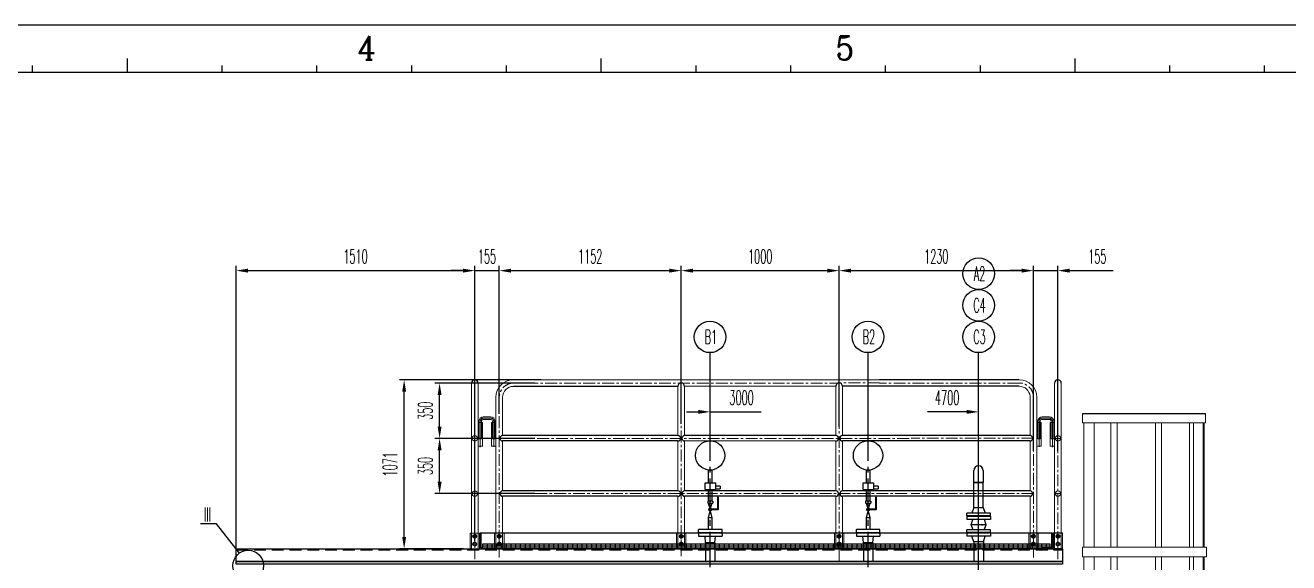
# Model space of a CAD drawing. Header units: inches. Extents: x 8294 to 197443, y -58940 to 12235.
# Drawn here: x 181316 to 189315, y -44526 to -41120 of the extents above; entities that cross this region are included whole.
import ezdxf
from ezdxf.enums import TextEntityAlignment as Align

# ---------------------------------------------------------------- set-up
doc = ezdxf.new("R2010")
doc.units = ezdxf.units.IN
doc.header["$LTSCALE"] = 300
for name, pattern in [('CENTER', [2, 1.25, -0.25, 0.25, -0.25]), ('CENTER2', [1.125, 0.75, -0.125, 0.125, -0.125]), ('CENTERX2', [4, 2.5, -0.5, 0.5, -0.5]), ('DASHED', [0.75, 0.5, -0.25]), ('DASHED2', [0.375, 0.25, -0.125])]:
    doc.linetypes.add(name, pattern=pattern)
for name, color, linetype in [('2细线层', 4, 'Continuous'), ('7标注层', 4, 'Continuous'), ('DIM', 3, 'Continuous'), ('图框层', 7, 'Continuous')]:
    doc.layers.add(name, color=color, linetype=linetype)
for name, color, linetype, lineweight in [('ST_GL_CENTERLINE', 1, 'CENTER2', 0), ('ST_GL_WELDING SYMBOL', 6, 'Continuous', 13), ('ST_MA_EQUI', 7, 'Continuous', 15), ('ST_ST_BRACKET_VISIBLE', 4, 'Continuous', 20)]:
    doc.layers.add(name, color=color, linetype=linetype, lineweight=lineweight)
doc.styles.add('cooec', font='romans.shx', dxfattribs={"width": 0.5, "bigfont": 'hztxt.shx'})
doc.styles.add('ROMANC', font='romanc.shx', dxfattribs={"width": 0.75})
doc.styles.add('残雪', font='romans.shx', dxfattribs={"width": 0.5, "bigfont": 'hztxt.shx'})
doc.dimstyles.new('JEREH-单箭头', dxfattribs={"dimscale": 30, "dimtxt": 3, "dimasz": 2.5, "dimexe": 1, "dimexo": 0, "dimgap": 1.5, "dimtad": 1, "dimjust": 2, "dimdec": 0, "dimzin": 0, "dimdsep": 46, "dimtxsty": '残雪', "dimcen": 2.5, "dimse1": 1, "dimsd1": 1, "dimclrd": 130, "dimclre": 130, "dimclrt": 3, "dimadec": 0, "dimazin": 0, "dimtfac": 0.714286, "dimtdec": 0, "dimtmove": 0, "dimatfit": 3, "dimfxl": 1, "dimtzin": 0, "dimlwd": -1, "dimlwe": -1, "dimarcsym": 0})
doc.dimstyles.new('副本 JEREH-双', dxfattribs={"dimscale": 30, "dimtxt": 3, "dimasz": 2.5, "dimexe": 1, "dimexo": 0, "dimgap": 1.5, "dimtad": 1, "dimdec": 0, "dimzin": 0, "dimdsep": 46, "dimtxsty": 'cooec', "dimcen": 2.5, "dimclrd": 130, "dimclre": 130, "dimclrt": 3, "dimadec": 0, "dimazin": 0, "dimtfac": 0.714286, "dimtdec": 0, "dimtmove": 0, "dimatfit": 3, "dimfxl": 1, "dimtzin": 0, "dimlwd": -1, "dimlwe": -1, "dimarcsym": 0})

# ---------------------------------------------------------------- blocks, each defined once
blk = doc.blocks.new('PC_PAPER_BLOCK')
at = {"layer": '2细线层'}
for p, q in [((816, 584), (-25, 584)), ((300, 574), (300, 577)), ((400, 574), (400, 577)), ((500, 574), (500, 577)), ((280, 574), (280, 575.5)), ((320, 574), (320, 575.5)), ((340, 574), (340, 575.5)), ((360, 574), (360, 575.5)), ((380, 574), (380, 575.5)), ((420, 574), (420, 575.5)), ((440, 574), (440, 575.5)), ((460, 574), (460, 575.5)), ((480, 574), (480, 575.5)), ((520, 574), (520, 575.5)), ((540, 574), (540, 575.5))]:
    blk.add_line(p, q, dxfattribs=at)
at = {"layer": '图框层'}
blk.add_line((806, 574), (0, 574), dxfattribs=at)
at = {"layer": '2细线层', "style": 'ROMANC', "width": 0.9}
for s, p in [('4', (348.58, 576.67)), ('5', (449.48, 576.67))]:
    blk.add_text(s, height=5, dxfattribs=at).set_placement(p)
blk = doc.blocks.new('A$C096D275D')
at = {"color": 0, "lineweight": -2, "ltscale": 10}
for p, q in [((-13.3, 579.1), (13.3, 579.1)), ((62.3, 477.9), (34.1, 477.8)), ((34.1, 460.5), (62.3, 460.5)), ((46.7, 407.4), (46.7, 329.3)), ((50.9, 407.4), (50.9, 329.3)), ((62.3, 477.9), (62.3, 460.5)), ((48.1, 326.5), (7, 326.5)), ((48.1, 330.7), (7.3, 330.7))]:
    blk.add_line(p, q, dxfattribs=at)
at = {"ltscale": 10}
blk.add_line((-31.9, 457.1), (34.1, 457.1), dxfattribs=at)
at = {"lineweight": -2}
for p, q in [((-30, 117.2), (-30, 0)), ((30, 117.2), (30, 0)), ((30, 0), (-30, 0))]:
    blk.add_line(p, q, dxfattribs=at)
for points in [[(-13.3, 579.1), (-13.3, 498.4)], [(13.3, 498.4), (13.3, 579.1)], [(-13.3, 457.1), (-13.3, 382.3)], [(13.3, 382.3), (13.3, 457.1)], [(48.1, 407.4), (46.7, 407.4)], [(49.5, 407.4), (48.1, 407.4)], [(50.9, 407.4), (49.5, 407.4)], [(-16, 382.3), (-16, 369.8)], [(-13.3, 382.3), (-16, 382.3)], [(-16, 369.8), (-13.3, 369.8)], [(-4.9, 382.3), (-13.3, 382.3)], [(-13.3, 369.8), (-2.4, 337.3)], [(-13.3, 369.8), (-4.9, 369.8)], [(-2.6, 321.4), (-13.3, 276.3)], [(4.9, 382.3), (-4.9, 382.3)], [(-4.9, 369.8), (4.9, 369.8)], [(13.3, 276.3), (1.9, 321.6)], [(2.3, 336.9), (13.3, 369.8)], [(11.9, 382.3), (4.9, 382.3)], [(4.9, 369.8), (11.9, 369.8)], [(11.9, 382.3), (16, 382.3), (16, 382.3), (16, 369.8)], [(11.9, 369.8), (16, 369.8)], [(48.1, 330.7), (48.1, 326.5)], [(48.1, 329.3), (49.5, 329.3)], [(49.5, 329.3), (50.9, 329.3)], [(13.3, 276.3), (10.6, 276.3), (8, 276.3), (5.3, 276.3), (2.7, 276.3), (0, 276.3), (-2.7, 276.3), (-5.3, 276.3), (-8, 276.3), (-10.6, 276.3), (-13.3, 276.3), (-13.3, 276.3), (-13.3, 202.3)], [(5.9, 306.1), (5.8, 306.1)], [(13.3, 202.3), (13.3, 276.3)], [(-70.5, 184.2), (-74.7, 184.2), (-74.7, 184.2), (-74.7, 202.3)], [(-70.5, 202.3), (-74.7, 202.3)], [(-74.7, 180), (-74.7, 160.5)], [(-70.5, 180), (-74.7, 180)], [(-74.7, 160.5), (-70.5, 160.5)], [(-57.9, 202.3), (-70.5, 202.3)], [(-70.5, 184.2), (-57.9, 184.2)], [(-57.9, 180), (-70.5, 180)], [(-70.5, 160.5), (-57.9, 160.5)], [(-37, 202.3), (-57.9, 202.3)], [(-57.9, 184.2), (-37, 184.2)], [(-37, 180), (-57.9, 180)], [(-57.9, 160.5), (-37, 160.5)], [(-52.3, 184.2), (-52.3, 180)], [(-13.3, 202.3), (-37, 202.3)], [(-37, 184.2), (-13.3, 184.2)], [(-13.3, 180), (-37, 180)], [(-37, 160.5), (-13.3, 160.5)], [(6.3, 117.2), (0.1, 117.2), (-3.2, 117.2), (-6.6, 117.2), (-9.9, 117.2), (-13.3, 117.2), (-16.6, 117.2), (-20, 117.2), (-23.3, 117.2), (-26.7, 117.2), (-30, 117.2), (-30, 117.2), (-32.8, 160.5)], [(13.3, 202.3), (-13.3, 202.3)], [(-13.3, 184.2), (13.3, 184.2)], [(13.3, 180), (-13.3, 180)], [(-13.3, 160.5), (13.3, 160.5)], [(37, 202.3), (13.3, 202.3)], [(13.3, 184.2), (37, 184.2)], [(37, 180), (13.3, 180)], [(13.3, 160.5), (37, 160.5)], [(30, 117.2), (32.8, 160.5)], [(56.5, 202.3), (37, 202.3)], [(37, 184.2), (56.5, 184.2)], [(56.5, 180), (37, 180)], [(37, 160.5), (56.5, 160.5)], [(50.9, 180), (50.9, 184.2)], [(70.5, 202.3), (56.5, 202.3)], [(56.5, 184.2), (70.5, 184.2)], [(70.5, 180), (56.5, 180)], [(56.5, 160.5), (70.5, 160.5)], [(74.7, 202.3), (70.5, 202.3)], [(70.5, 184.2), (74.7, 184.2)], [(70.5, 180), (74.7, 180), (74.7, 180), (74.7, 160.5)], [(70.5, 160.5), (74.7, 160.5)], [(74.7, 184.2), (74.7, 202.3)], [(-30, 117.2), (-26.7, 117.2), (-23.3, 117.2), (-20, 117.2), (-16.6, 117.2), (-13.3, 117.2), (-9.9, 117.2), (-6.6, 117.2), (-3.2, 117.2), (0.1, 117.2), (6.3, 117.2)], [(-24.4, 117.2), (-27.2, 117.2)], [(-16, 117.2), (-18.8, 117.2)], [(18.8, 117.2), (6.3, 117.2)], [(14.7, 117.2), (9.1, 117.2)], [(9.1, 117.2), (14.7, 117.2)], [(20.2, 117.2), (18.8, 117.2)], [(20.2, 117.2), (30, 117.2), (30, 117.2), (20.2, 117.2), (20.2, 117.2)], [(25.8, 117.2), (24.4, 117.2)]]:
    blk.add_lwpolyline(points, dxfattribs=at)
at = {"color": 0, "lineweight": -2, "ltscale": 10}
blk.add_lwpolyline([(-31.9, 457.1), (-31.9, 498.4), (34.1, 498.4), (34.1, 457.1)], dxfattribs=at)
blk.add_circle((-0.7, 329.3), 8.14, dxfattribs=at)
at = {"layer": '7标注层', "color": 1, "linetype": 'CENTER2'}
blk.add_line((-0.7, -36.9), (-0.7, 813.5), dxfattribs=at)
at = {"layer": '7标注层'}
blk.add_circle((-0.7, 672.1), 93, dxfattribs=at)
blk = doc.blocks.new('A$C29A7719A')
at = {"layer": '7标注层'}
for p, q in [((-30.8, 499.8), (-30.8, 575.8)), ((29.2, 575.8), (29.2, 499.8)), ((-30.8, 342.2), (-30.8, 499.8)), ((-30.8, 499.8), (29.2, 499.8)), ((-30.8, 499.8), (-30.8, 499.8)), ((29.2, 499.8), (-30.8, 499.8)), ((27.2, 499.8), (27.2, 499.8)), ((29.2, 342.2), (29.2, 499.8)), ((-30.8, 342.2), (-43, 306.9)), ((-30.8, 342.2), (29.2, 342.2)), ((29.2, 342.2), (42.2, 306.9)), ((74.6, 306.9), (-75.4, 306.9)), ((-75.4, 288.5), (-75.4, 306.9)), ((74.6, 288.5), (-75.4, 288.5)), ((74.6, 284.6), (-75.4, 284.6)), ((-75.4, 284.6), (-75.4, 266.2)), ((74.6, 266.2), (-75.4, 266.2)), ((-60.4, 287.3), (-60.4, 288.5)), ((59.6, 287.3), (-60.4, 287.3)), ((-60.4, 287.3), (-60.4, 285.8)), ((59.6, 285.8), (-60.4, 285.8)), ((-60.4, 285.8), (-60.4, 284.6)), ((-46.9, 231.6), (-36.2, 266.2)), ((47, 231.6), (36.3, 266.2)), ((59.6, 287.3), (59.6, 288.5)), ((59.6, 285.8), (59.6, 287.3)), ((59.6, 285.8), (59.6, 284.6)), ((74.6, 288.5), (74.6, 306.9)), ((74.6, 288.5), (74.6, 306.9)), ((74.6, 284.6), (74.6, 266.2)), ((74.6, 284.6), (74.6, 266.2)), ((74.6, 201.1), (-75.4, 201.1)), ((-75.4, 182.7), (-75.4, 201.1)), ((74.6, 201.1), (-75.4, 201.1)), ((-75.4, 182.7), (-75.4, 201.1)), ((74.6, 182.7), (-75.4, 182.7)), ((74.6, 182.7), (-75.4, 182.7)), ((74.6, 178.8), (-75.4, 178.8)), ((-75.4, 178.8), (-75.4, 160.4)), ((74.6, 178.8), (-75.4, 178.8)), ((-75.4, 178.8), (-75.4, 160.4)), ((74.6, 160.4), (-75.4, 160.4)), ((74.6, 160.4), (-75.4, 160.4)), ((-60.4, 181.5), (-60.4, 182.7)), ((-60.4, 181.5), (-60.4, 182.7)), ((59.6, 181.5), (-60.4, 181.5)), ((-60.4, 181.5), (-60.4, 180)), ((59.6, 181.5), (-60.4, 181.5)), ((-60.4, 181.5), (-60.4, 180)), ((59.6, 180), (-60.4, 180)), ((-60.4, 180), (-60.4, 178.8)), ((59.6, 180), (-60.4, 180)), ((-60.4, 180), (-60.4, 178.8)), ((-35.4, 201.1), (-46.9, 231.6)), ((47, 231.6), (-46.9, 231.6)), ((-30, 125.1), (-43, 160.4)), ((-30, 125.1), (-43, 160.4)), ((47, 231.6), (-23.6, 231.6)), ((17.3, 231.6), (23.7, 231.6)), ((30, 125.1), (42.2, 160.4)), ((30, 125.1), (42.2, 160.4)), ((35.5, 201.1), (47, 231.6)), ((59.6, 181.5), (59.6, 182.7)), ((59.6, 181.5), (59.6, 182.7)), ((59.6, 180), (59.6, 181.5)), ((59.6, 180), (59.6, 181.5)), ((59.6, 180), (59.6, 178.8)), ((59.6, 180), (59.6, 178.8)), ((74.6, 182.7), (74.6, 201.1)), ((74.6, 182.7), (74.6, 201.1)), ((74.6, 182.7), (74.6, 201.1)), ((74.6, 182.7), (74.6, 201.1)), ((74.6, 178.8), (74.6, 160.4)), ((74.6, 178.8), (74.6, 160.4)), ((74.6, 178.8), (74.6, 160.4)), ((74.6, 178.8), (74.6, 160.4)), ((-30, 125.1), (-30, 0)), ((30, 125.1), (-30, 125.1)), ((30, 125.1), (-30, 125.1)), ((30, 125.1), (30, 0)), ((-30, 0), (30, 0))]:
    blk.add_line(p, q, dxfattribs=at)
blk.add_arc((-0.8, 575.8), 30, 0, 180, dxfattribs=at)
blk = doc.blocks.new('A$C04095CDE')
at = {"layer": '7标注层', "linetype": 'DASHED2'}
blk.add_line((-2401.1, -2257.5), (2830.9, -2257.5), dxfattribs=at)
at = {"layer": '7标注层'}
blk.add_lwpolyline([(2830.9, -2251.5), (2830.9, -2331.5), (-2401.1, -2331.5), (-2401.1, -2251.5)], close=True, dxfattribs=at)
blk = doc.blocks.new('A$C6C6909BD')
for p, q in [((-10, 4712), (770, 4712)), ((65, 0), (0, 0))]:
    blk.add_line(p, q)
at = {"layer": 'ST_GL_CENTERLINE', "color": 1}
for p, q in [((17.1, 3400), (47.9, 3400)), ((32.5, 3383.3), (32.5, 3416.7)), ((17.1, 3100), (47.9, 3100)), ((32.5, 3083.3), (32.5, 3116.7)), ((17.1, 2800), (47.9, 2800)), ((32.5, 2783.3), (32.5, 2816.7)), ((17.1, 2500), (47.9, 2500)), ((32.5, 2483.3), (32.5, 2516.7)), ((17.1, 2200), (47.9, 2200)), ((32.5, 2183.3), (32.5, 2216.7)), ((17.1, 1900), (47.9, 1900)), ((32.5, 1883.3), (32.5, 1916.7)), ((17.1, 1600), (47.9, 1600)), ((32.5, 1583.3), (32.5, 1616.7)), ((17.1, 1300), (47.9, 1300)), ((32.5, 1283.3), (32.5, 1316.7)), ((17.1, 1000), (47.9, 1000)), ((32.5, 983.3), (32.5, 1016.7)), ((17.1, 700), (47.9, 700)), ((32.5, 683.3), (32.5, 716.7)), ((17.1, 400), (47.9, 400)), ((32.5, 383.3), (32.5, 416.7)), ((17.1, 100), (47.9, 100)), ((32.5, 83.3), (32.5, 116.7))]:
    blk.add_line(p, q, dxfattribs=at)
at = {"layer": 'ST_GL_CENTERLINE', "color": 1, "linetype": 'CENTER'}
for p, q in [((-90, 3290), (-90, 3190)), ((-68.4, 3265), (-111.6, 3265)), ((-68.4, 3215), (-111.6, 3215)), ((-68.4, 265), (-111.6, 265)), ((-90, 290), (-90, 190)), ((-68.4, 215), (-111.6, 215))]:
    blk.add_line(p, q, dxfattribs=at)
at = {"layer": 'ST_GL_CENTERLINE', "color": 1, "ltscale": 100}
for p, q in [((60, 3240), (-235, 3240)), ((60, 240), (-235, 240))]:
    blk.add_line(p, q, dxfattribs=at)
at = {"layer": 'ST_MA_EQUI'}
for p, q in [((-10, 4652), (-10, 4712)), ((770, 4652), (-10, 4652)), ((0, 4652), (0, 3864)), ((65, 4652), (65, 3864)), ((170, 4652), (170, 3864)), ((210, 4652), (210, 3864)), ((451.9, 3864), (451.9, 4652)), ((491.2, 3864), (491.2, 4652)), ((668.7, 3864), (668.7, 4652)), ((694.4, 3864), (694.4, 4652)), ((755, 3864), (755, 4652)), ((760, 3864), (760, 4652)), ((770, 4652), (770, 4712)), ((775, 3864), (-10, 3864)), ((-10, 3804), (-10, 3864)), ((775, 3804), (775, 3864)), ((775, 3804), (-10, 3804)), ((0, 3804), (0, 3364)), ((65, 3804), (65, 3364)), ((170, 3804), (170, 3364)), ((210, 3804), (210, 3364)), ((451.9, 3364), (451.9, 3804)), ((491.2, 3364), (491.2, 3804)), ((668.7, 3364), (668.7, 3804)), ((694.4, 3364), (694.4, 3804)), ((755, 3364), (755, 3804)), ((760, 3364), (760, 3804)), ((-10, 3304), (-10, 3364)), ((775, 3364), (-10, 3364)), ((775, 3304), (775, 3364)), ((-225, 3300), (-235, 3300)), ((-235, 3300), (-235, 3180)), ((-225, 3300), (-235, 3300)), ((-225, 3180), (-225, 3300)), ((-130, 3290), (-225, 3290)), ((-130, 3290), (-130, 3190)), ((0, 3290), (-130, 3290)), ((775, 3304), (-10, 3304)), ((0, 3304), (0, 3290)), ((0, 3290), (55, 3290)), ((55, 3290), (55, 3190)), ((65, 3304), (65, 2864)), ((170, 3304), (170, 2864)), ((210, 3304), (210, 2864)), ((451.9, 2864), (451.9, 3304)), ((491.2, 2864), (491.2, 3304)), ((668.7, 2864), (668.7, 3304)), ((694.4, 2864), (694.4, 3304)), ((755, 2864), (755, 3304)), ((760, 2864), (760, 3304)), ((-225, 3180), (-235, 3180)), ((-225, 3180), (-235, 3180)), ((-130, 3190), (-225, 3190)), ((55, 3190), (-130, 3190)), ((0, 3190), (0, 2864)), ((775, 2864), (-10, 2864)), ((775, 2864), (-10, 2864)), ((-10, 2804), (-10, 2864)), ((775, 2804), (-10, 2804)), ((775, 2804), (-10, 2804)), ((0, 2804), (0, 2364)), ((0, 2804), (0, 2721)), ((65, 2804), (65, 2364)), ((65, 2804), (65, 2721)), ((170, 2804), (170, 2364)), ((170, 2804), (170, 2721)), ((210, 2804), (210, 2364)), ((210, 2804), (210, 2721)), ((451.9, 2721), (451.9, 2804)), ((451.9, 2364), (451.9, 2804)), ((491.2, 2721), (491.2, 2804)), ((491.2, 2364), (491.2, 2804)), ((668.7, 2721), (668.7, 2804)), ((668.7, 2364), (668.7, 2804)), ((694.4, 2721), (694.4, 2804)), ((694.4, 2364), (694.4, 2804)), ((755, 2721), (755, 2804)), ((755, 2364), (755, 2804)), ((760, 2721), (760, 2804)), ((760, 2364), (760, 2804)), ((775, 2804), (775, 2864)), ((775, 2804), (775, 2864)), ((775, 2364), (-10, 2364)), ((-10, 2304), (-10, 2364)), ((775, 2304), (775, 2364)), ((775, 2304), (-10, 2304)), ((0, 2304), (0, 2110)), ((65, 2304), (65, 2110)), ((170, 2304), (170, 2110)), ((210, 2304), (210, 2110)), ((451.9, 2110), (451.9, 2304)), ((491.2, 2110), (491.2, 2304)), ((668.7, 2110), (668.7, 2304)), ((694.4, 2110), (694.4, 2304)), ((755, 2110), (755, 2304)), ((760, 2110), (760, 2304)), ((775, 2110), (-10, 2110)), ((-10, 2050), (-10, 2110)), ((775, 2050), (775, 2110)), ((775, 2050), (-10, 2050)), ((0, 2050), (0, 290)), ((65, 2050), (65, 0)), ((-225, 300), (-235, 300)), ((-235, 300), (-235, 180)), ((-225, 300), (-235, 300)), ((-225, 180), (-225, 300)), ((-130, 290), (-225, 290)), ((-130, 290), (-130, 190)), ((0, 290), (-130, 290)), ((0, 290), (55, 290)), ((55, 290), (55, 190)), ((-225, 180), (-235, 180)), ((-225, 180), (-235, 180)), ((-130, 190), (-225, 190)), ((55, 190), (-130, 190)), ((0, 190), (0, 0))]:
    blk.add_line(p, q, dxfattribs=at)
for points in [[(-83.1, 3277), (-76.1, 3265), (-83.1, 3253), (-96.9, 3253), (-103.9, 3265), (-96.9, 3277)], [(-83.1, 3227), (-76.1, 3215), (-83.1, 3203), (-96.9, 3203), (-103.9, 3215), (-96.9, 3227)], [(-83.1, 277), (-76.1, 265), (-83.1, 253), (-96.9, 253), (-103.9, 265), (-96.9, 277)], [(-83.1, 227), (-76.1, 215), (-83.1, 203), (-96.9, 203), (-103.9, 215), (-96.9, 227)]]:
    blk.add_lwpolyline(points, close=True, dxfattribs=at)
for centre, radius in [((32.5, 3400), 10), ((-90, 3265), 9), ((-90, 3215), 9), ((32.5, 3100), 10), ((32.5, 2800), 10), ((32.5, 2500), 10), ((32.5, 2200), 10), ((32.5, 1900), 10), ((32.5, 1600), 10), ((32.5, 1300), 10), ((32.5, 1000), 10), ((32.5, 700), 10), ((32.5, 400), 10), ((-90, 265), 9), ((-90, 215), 9), ((32.5, 100), 10)]:
    blk.add_circle(centre, radius, dxfattribs=at)
for centre in [(-90, 3265), (-90, 3215), (-90, 265), (-90, 215)]:
    blk.add_arc(centre, 6.86, 180, 90, dxfattribs=at)
at = {"layer": 'ST_ST_BRACKET_VISIBLE', "linetype": 'DASHED', "ltscale": 3}
for p, q in [((-45, 3290), (-45, 3190)), ((-45, 290), (-45, 190))]:
    blk.add_line(p, q, dxfattribs=at)
blk = doc.blocks.new('A$C7E06619E')
for p, q in [((3187.4, 1040.8), (2301.4, 1040.8)), ((502, 998.2), (-15, 998)), ((1025.7, 998.4), (502, 998.2)), ((2025.4, 998.7), (1068.2, 998.4)), ((2503, 998.9), (2067.9, 998.7)), ((3068.1, 998.8), (2503, 998.9)), ((3186.7, 998.8), (3068.1, 998.8)), ((55.1, 686.5), (-83.7, 686.5)), ((53.3, 652.4), (-83.7, 652.4)), ((502, 652.5), (53.3, 652.4)), ((502, 686.5), (55.1, 686.5)), ((1026.1, 686.4), (502, 686.5)), ((1025.7, 652.4), (502, 652.5)), ((2025.4, 686.3), (1067.6, 686.4)), ((2025.4, 652.3), (1068.2, 652.4)), ((3068.1, 686.5), (2067.9, 686.5)), ((3068.1, 652.5), (2067.9, 652.5)), ((3255.5, 686.5), (3068.1, 686.5)), ((3255.5, 686.5), (3068.1, 686.5)), ((3256.8, 652.5), (3068.1, 652.5)), ((3255.5, 652.4), (3068.1, 652.4)), ((55.1, 336), (-83.7, 336)), ((502, 336), (55.1, 336)), ((1025.7, 336), (502, 336)), ((2025.4, 336), (1068.2, 336)), ((3068.1, 336), (2067.9, 336)), ((3255.5, 336), (3068.1, 336)), ((3255.5, 336), (3068.1, 336)), ((55.1, 302), (-83.7, 302)), ((500.8, 302), (55.1, 302)), ((1025.7, 302), (500.8, 302)), ((2025.4, 302), (1068.2, 302)), ((3068.1, 302), (2067.9, 302)), ((3255.5, 302), (3068.1, 302)), ((3255.5, 302), (3068.1, 302)), ((-230, 69), (-230, -31)), ((2320, 69), (-225, 69)), ((3397, 69), (2290, 69)), ((3461.7, 69), (3401.7, 69)), ((3401.7, 69), (3401.7, -31)), ((-290, -31), (3431.7, -31)), ((-220, -25), (-165, -25)), ((3391.3, -25), (3334.3, -25)), ((3397.3, -31), (3334.3, -31)), ((3391.7, -25), (3336.7, -25)), ((3461.7, -31), (3336.7, -31))]:
    blk.add_line(p, q)
at = {"color": 2}
for p, q in [((-210, 0), (3381.3, 0)), ((-210, -25), (-210, 0)), ((-180, -25), (-180, 0)), ((-150, -25), (-150, 0)), ((-120, -25), (-120, 0)), ((-90, -25), (-90, 0)), ((-60, -25), (-60, 0)), ((-30, -25), (-30, 0)), ((0, -25), (0, 0)), ((30, -25), (30, 0)), ((60, -25), (60, 0)), ((90, -25), (90, 0)), ((120, -25), (120, 0)), ((150, -25), (150, 0)), ((180, -25), (180, 0)), ((210, -25), (210, 0)), ((240, -25), (240, 0)), ((270, -25), (270, 0)), ((300, -25), (300, 0)), ((330, -25), (330, 0)), ((360, -25), (360, 0)), ((390, -25), (390, 0)), ((420, -25), (420, 0)), ((450, -25), (450, 0)), ((480, -25), (480, 0)), ((510, -25), (510, 0)), ((540, -25), (540, 0)), ((570, -25), (570, 0)), ((600, -25), (600, 0)), ((630, -25), (630, 0)), ((660, -25), (660, 0)), ((690, -25), (690, 0)), ((720, -25), (720, 0)), ((750, -25), (750, 0)), ((780, -25), (780, 0)), ((810, -25), (810, 0)), ((840, -25), (840, 0)), ((870, -25), (870, 0)), ((900, -25), (900, 0)), ((930, -25), (930, 0)), ((960, -25), (960, 0)), ((990, -25), (990, 0)), ((1020, -25), (1020, 0)), ((1050, -25), (1050, 0)), ((1080, -25), (1080, 0)), ((1110, -25), (1110, 0)), ((1140, -25), (1140, 0)), ((1170, -25), (1170, 0)), ((1200, -25), (1200, 0)), ((1230, -25), (1230, 0)), ((1260, -25), (1260, 0)), ((1290, -25), (1290, 0)), ((1320, -25), (1320, 0)), ((1350, -25), (1350, 0)), ((1380, -25), (1380, 0)), ((1410, -25), (1410, 0)), ((1440, -25), (1440, 0)), ((1470, -25), (1470, 0)), ((1500, -25), (1500, 0)), ((1530, -25), (1530, 0)), ((1560, -25), (1560, 0)), ((1590, -25), (1590, 0)), ((1620, -25), (1620, 0)), ((1650, -25), (1650, 0)), ((1680, -25), (1680, 0)), ((1710, -25), (1710, 0)), ((1740, -25), (1740, 0)), ((1770, -25), (1770, 0)), ((1800, -25), (1800, 0)), ((1830, -25), (1830, 0)), ((1860, -25), (1860, 0)), ((1890, -25), (1890, 0)), ((1920, -25), (1920, 0)), ((1950, -25), (1950, 0)), ((1980, -25), (1980, 0)), ((2010, -25), (2010, 0)), ((2040, -25), (2040, 0)), ((2059.4, -25), (2059.4, 0)), ((2070, -25), (2070, 0)), ((2100, -25), (2100, 0)), ((2130, -25), (2130, 0)), ((2160, -25), (2160, 0)), ((2190, -25), (2190, 0)), ((2220, -25), (2220, 0)), ((2250, -25), (2250, 0)), ((2280, -25), (2280, 0)), ((2310, -25), (2310, 0)), ((2340, -25), (2340, 0)), ((2370, -25), (2370, 0)), ((2400, -25), (2400, 0)), ((2430, -25), (2430, 0)), ((2460, -25), (2460, 0)), ((2490, -25), (2490, 0)), ((2520, -25), (2520, 0)), ((2550, -25), (2550, 0)), ((2580, -25), (2580, 0)), ((2610, -25), (2610, 0)), ((2640, -25), (2640, 0)), ((2670, -25), (2670, 0)), ((2700, -25), (2700, 0)), ((2730, -25), (2730, 0)), ((2760, -25), (2760, 0)), ((2790, -25), (2790, 0)), ((2820, -25), (2820, 0)), ((2850, -25), (2850, 0)), ((2880, -25), (2880, 0)), ((2910, -25), (2910, 0)), ((2940, -25), (2940, 0)), ((2970, -25), (2970, 0)), ((3000, -25), (3000, 0)), ((3030, -25), (3030, 0)), ((3060, -25), (3060, 0)), ((3090, -25), (3090, 0)), ((3120, -25), (3120, 0)), ((3150, -25), (3150, 0)), ((3180, -25), (3180, 0)), ((3210, -25), (3210, 0)), ((3240, -25), (3240, 0)), ((3270, -25), (3270, 0)), ((3300, -25), (3300, 0)), ((3330, -25), (3330, 0)), ((3360, -25), (3360, 0)), ((3381.3, 0), (3381.3, -25)), ((-210, -12.5), (3381.3, -12.5)), ((-210, -25), (3381.3, -25))]:
    blk.add_line(p, q, dxfattribs=at)
for centre, radius, start, end in [((-260, 1019), 21.3, 0, 180), ((-260, 1019), 21.3, 0, 180), ((3431.7, 1019), 21.3, 0, 180), ((3431.7, 1019), 21.3, 0, 180), ((1046.9, 998.6), 21.3, 0, 180), ((2046.6, 998.8), 21.3, 0, 180), ((-83.7, 669.5), 17, 90.09467, 269.90533), ((1025.7, 669.4), 17, 270, 90), ((1068.3, 669.4), 17, 90, 270), ((2025.4, 669.3), 17, 270, 90), ((2067.9, 669.5), 17, 90, 270), ((3255.4, 669.5), 17, 270.09467, 89.90533), ((-83.7, 319), 17, 90, 270), ((1025.6, 319), 17, 270, 90), ((1068.2, 319), 17, 90, 270), ((2025.4, 319), 17, 270, 90), ((2067.9, 319), 17, 90, 270), ((3255.4, 319), 17, 270, 90)]:
    blk.add_arc(centre, radius, start, end)
at = {"layer": '7标注层'}
blk.add_line((3391.7, 69), (3396.7, 69), dxfattribs=at)
at = {"layer": 'ST_GL_CENTERLINE', "linetype": 'CENTERX2', "ltscale": 0.1}
for p, q in [((-260, 1040.3), (-260, -96.7)), ((1046.9, -76.8), (1046.9, 1040)), ((3431.7, 1040.3), (3431.7, -96.7)), ((2301.4, 1019.9), (-16.6, 1019)), ((2046.9, -111), (2046.9, 1033.7)), ((3187, 1019.8), (2301.4, 1019.8)), ((-105, 929), (-105, -85.7)), ((3276.7, 929.8), (3276.7, -85.7)), ((-105, 669), (2494, 669)), ((3276.7, 669.4), (2503, 669.4)), ((2477.4, 318.7), (-100.7, 318.7)), ((3276.7, 319), (2503, 319))]:
    blk.add_line(p, q, dxfattribs=at)
at = {"layer": 'ST_GL_CENTERLINE', "ltscale": 3}
for p, q in [((-225.5, 777), (-225.5, 612.6)), ((-140.2, 777), (-140.2, 614.4)), ((3312, 777), (3312, 614.4)), ((3397.3, 777), (3397.3, 612.6))]:
    blk.add_line(p, q, dxfattribs=at)
at = {"layer": 'ST_GL_CENTERLINE', "ltscale": 2}
for p, q in [((-206.5, 797), (-160.5, 797)), ((3378.3, 797), (3332.3, 797))]:
    blk.add_line(p, q, dxfattribs=at)
at = {"layer": 'ST_GL_CENTERLINE', "ltscale": 44}
for p, q in [((-281.3, 669), (-238.7, 669)), ((3453, 669), (3410.4, 669)), ((-281.3, 319), (-238.7, 319)), ((3453, 319), (3410.5, 319)), ((-275.7, 49), (-244.3, 49)), ((-244.3, 49), (-275.7, 49)), ((-244.3, 49), (-275.7, 49)), ((-89.3, 49), (-120.7, 49)), ((1031.2, 49), (1062.6, 49)), ((2031.2, 49), (2062.6, 49)), ((3261, 49), (3292.4, 49)), ((3416, 49), (3447.4, 49)), ((3447.4, 49), (3416, 49)), ((3416, 49), (3447.4, 49)), ((3416, 49), (3447.4, 49)), ((-244.5, -1), (-275.9, -1)), ((-244.5, -1), (-275.9, -1)), ((-275.4, -1), (-244.1, -1)), ((-89.5, -1), (-120.9, -1)), ((1031.2, -1), (1062.6, -1)), ((2031.4, -1), (2062.8, -1)), ((3261.3, -1), (3292.6, -1)), ((3447.2, -1), (3415.8, -1)), ((3416.3, -1), (3447.6, -1)), ((3416.3, -1), (3447.6, -1)), ((3416.3, -1), (3447.6, -1))]:
    blk.add_line(p, q, dxfattribs=at)
at = {"layer": 'ST_GL_CENTERLINE', "linetype": 'CENTERX2', "ltscale": 0.1}
for centre, start, end in [((-15, 929), 90, 180), ((3186.7, 929.8), 0, 90)]:
    blk.add_arc(centre, 90, start, end, dxfattribs=at)
at = {"layer": 'ST_GL_CENTERLINE'}
for centre, start, end in [((-205.5, 777), 90, 180), ((-160.2, 777), 0, 90), ((3332, 777), 90, 180), ((3377.3, 777), 0, 90)]:
    blk.add_arc(centre, 20, start, end, dxfattribs=at)
at = {"layer": 'ST_GL_WELDING SYMBOL', "ltscale": 2}
for p, q in [((-233.5, 769), (-233.5, 667)), ((-217.5, 667), (-217.5, 769)), ((-148.2, 667), (-148.2, 769)), ((-132.2, 769), (-132.2, 667)), ((3304, 769), (3304, 667)), ((3320, 667), (3320, 769)), ((3389.3, 667), (3389.3, 769)), ((3405.3, 769), (3405.3, 667))]:
    blk.add_line(p, q, dxfattribs=at)
at = {"layer": 'ST_GL_WELDING SYMBOL'}
for p, q in [((-233.5, 667), (-217.5, 667)), ((-132.2, 667), (-148.2, 667)), ((3304, 667), (3320, 667)), ((3405.3, 667), (3389.3, 667))]:
    blk.add_line(p, q, dxfattribs=at)
at = {"layer": 'ST_GL_WELDING SYMBOL', "ltscale": 3}
for p, q in [((-281.3, 69), (-281.3, -31)), ((-281.3, 69), (-281.3, -31)), ((-281.3, 69), (-281.3, -31)), ((-238.7, 69), (-238.7, -31)), ((-238.7, 69), (-238.7, -31)), ((-238.7, 69), (-238.7, -31)), ((-126.3, 69), (-126.3, -31)), ((-83.7, 69), (-83.7, -31)), ((1025.6, 69), (1025.6, -31)), ((1068.2, 69), (1068.2, -31)), ((2025.6, 69), (2025.6, -31)), ((2068.2, 69), (2068.2, -31)), ((3255.4, 69), (3255.4, -31)), ((3298, 69), (3298, -31)), ((3410.4, 69), (3410.4, -31)), ((3410.4, 69), (3410.4, -31)), ((3410.4, 69), (3410.4, -31)), ((3410.4, 69), (3410.4, -31)), ((3453, 69), (3453, -31)), ((3453, 69), (3453, -31)), ((3453, 69), (3453, -31)), ((3453, 69), (3453, -31))]:
    blk.add_line(p, q, dxfattribs=at)
for centre in [(-260, 669), (-260, 669), (3431.7, 669), (3431.7, 669), (-260, 319), (-260, 319), (3431.7, 319), (3431.7, 319)]:
    blk.add_circle(centre, 17, dxfattribs=at)
at = {"layer": 'ST_GL_WELDING SYMBOL'}
for centre in [(-260, 49), (-260, -1), (-260, -1), (-105, -1), (-104.8, 49), (1046.7, 49), (1046.7, -1), (2046.7, 49), (2046.9, -1), (3276.5, 49), (3276.7, -1), (3431.5, 49), (3431.7, 49), (3431.7, -1), (3431.7, -1), (3431.7, -1)]:
    blk.add_circle(centre, 9, dxfattribs=at)
at = {"layer": 'ST_MA_EQUI'}
for p, q in [((2301.4, 1040.8), (-18.1, 1040)), ((-281.3, 1019), (-281.3, 69)), ((-281.3, 1019), (-281.3, 69)), ((-238.7, 1019), (-238.7, 1016.2)), ((-238.7, 1019), (-238.7, 669)), ((1025.7, 998.6), (1025.7, 686.4)), ((1068.2, 998.6), (1068.2, 686.4)), ((2025.4, 998.8), (2025.4, 686.3)), ((2067.9, 998.8), (2067.9, 686.5)), ((3410.5, 1019), (3410.5, 1016.2)), ((3410.5, 1019), (3410.5, 669)), ((3453, 1019), (3453, 69)), ((3453, 1019), (3453, 69)), ((-238.7, 935), (-238.7, 686)), ((-126.3, 929), (-126.3, 69)), ((-83.7, 935), (-83.7, 686.5)), ((3255.5, 935.7), (3255.5, 686.5)), ((3298, 929.8), (3298, 69)), ((3410.5, 935), (3410.5, 686)), ((-206.5, 805), (-160.2, 805)), ((3378.3, 805), (3332, 805)), ((-233.5, 777), (-233.5, 769)), ((-217.5, 769), (-217.5, 777)), ((-206.5, 789), (-160.2, 789)), ((-148.2, 769), (-148.2, 777)), ((-132.2, 777), (-132.2, 769)), ((3304, 777), (3304, 769)), ((3320, 769), (3320, 777)), ((3378.3, 789), (3332, 789)), ((3389.3, 769), (3389.3, 777)), ((3405.3, 777), (3405.3, 769)), ((-238.7, 669), (-238.7, 319)), ((-83.7, 652.4), (-83.7, 336)), ((1025.7, 652.4), (1025.7, 336)), ((1068.2, 652.4), (1068.2, 336)), ((2025.4, 652.3), (2025.4, 336)), ((2067.9, 652.5), (2067.9, 336)), ((3255.5, 652.4), (3255.5, 336)), ((3410.5, 669), (3410.5, 319)), ((-238.7, 319), (-238.7, 69)), ((-83.7, 302), (-83.7, 106.9)), ((1025.7, 302), (1025.7, 69)), ((1068.2, 302), (1068.2, 69)), ((2025.4, 302), (2025.4, 69)), ((2067.9, 302), (2067.9, 69)), ((3255.5, 302), (3255.5, 106.9)), ((3410.5, 319), (3410.5, 69)), ((-83.7, 106.9), (-83.7, 69)), ((3255.5, 106.9), (3255.5, 69)), ((-290, 69), (-230, 69)), ((-290, -31), (-290, 69)), ((-290, 69), (-290, -31)), ((-230, 69), (-290, 69)), ((-230, 69), (-230, -31)), ((-230, 69), (-230, -31)), ((-225, -31), (-225, 69)), ((-220, -25), (-220, 69)), ((-135, 69), (-135, -31)), ((-75, 69), (-135, 69)), ((-75, -31), (-75, 69)), ((127.5, 69), (187.5, 69)), ((1016.9, -31), (1016.9, 69)), ((1076.9, 69), (1076.9, -31)), ((2016.9, -31), (2016.9, 69)), ((2076.9, 69), (2076.9, -31)), ((3246.7, 69), (3306.7, 69)), ((3246.7, -31), (3246.7, 69)), ((3306.7, 69), (3306.7, -31)), ((3391.7, -25), (3391.7, 69)), ((3397, -31), (3397, 69)), ((3401.7, 69), (3461.7, 69)), ((3401.7, -31), (3401.7, 69)), ((3401.7, 69), (3401.7, -31)), ((3461.7, 69), (3401.7, 69)), ((3401.7, 69), (3401.7, -31)), ((3401.7, 69), (3461.7, 69)), ((3461.7, 69), (3461.7, -31)), ((3461.7, -31), (3461.7, 69)), ((3461.7, 69), (3461.7, -31)), ((-165, -31), (-165, -25)), ((1016.9, -31), (1076.9, -31)), ((2016.9, -31), (2076.9, -31)), ((3334.3, -31), (3334.3, -25))]:
    blk.add_line(p, q, dxfattribs=at)
for points in [[(-238.7, 769), (-211.7, 769), (-211.7, 619), (-238.7, 619)], [(-126.3, 769), (-153.4, 769), (-153.4, 619), (-126.3, 619)], [(3298, 769), (3325.1, 769), (3325.1, 619), (3298, 619)], [(3410.4, 769), (3383.4, 769), (3383.4, 619), (3410.4, 619)], [(-271.7, 55.7), (-271.7, 42.2), (-260, 35.5), (-248.3, 42.2), (-248.3, 55.7), (-260, 62.5)], [(-248.3, 5.7), (-248.3, -7.8), (-260, -14.5), (-271.7, -7.8), (-271.7, 5.7), (-260, 12.5)], [(-271.7, 5.7), (-271.7, -7.8), (-260, -14.5), (-248.3, -7.8), (-248.3, 5.7), (-260, 12.5)], [(-271.7, 5.7), (-271.7, -7.8), (-260, -14.5), (-248.3, -7.8), (-248.3, 5.7), (-260, 12.5)], [(-116.7, 5.7), (-116.7, -7.8), (-105, -14.5), (-93.3, -7.8), (-93.3, 5.7), (-105, 12.5)], [(-116.4, 55.7), (-116.4, 42.2), (-104.8, 35.5), (-93.1, 42.2), (-93.1, 55.7), (-104.8, 62.5)], [(1058.4, 55.7), (1058.4, 42.2), (1046.7, 35.5), (1035, 42.2), (1035, 55.7), (1046.7, 62.5)], [(1058.4, 5.7), (1058.4, -7.8), (1046.7, -14.5), (1035, -7.8), (1035, 5.7), (1046.7, 12.5)], [(2058.4, 55.7), (2058.4, 42.2), (2046.7, 35.5), (2035, 42.2), (2035, 55.7), (2046.7, 62.5)], [(2058.6, 5.7), (2058.6, -7.8), (2046.9, -14.5), (2035.2, -7.8), (2035.2, 5.7), (2046.9, 12.5)], [(3288.2, 55.7), (3288.2, 42.2), (3276.5, 35.5), (3264.8, 42.2), (3264.8, 55.7), (3276.5, 62.5)], [(3288.4, 5.7), (3288.4, -7.8), (3276.7, -14.5), (3265, -7.8), (3265, 5.7), (3276.7, 12.5)], [(3443.2, 55.7), (3443.2, 42.2), (3431.5, 35.5), (3419.8, 42.2), (3419.8, 55.7), (3431.5, 62.5)], [(3443.4, 55.7), (3443.4, 42.2), (3431.7, 35.5), (3420, 42.2), (3420, 55.7), (3431.7, 62.5)], [(3443.4, 5.7), (3443.4, -7.8), (3431.7, -14.5), (3420, -7.8), (3420, 5.7), (3431.7, 12.5)], [(3420, 5.7), (3420, -7.8), (3431.7, -14.5), (3443.4, -7.8), (3443.4, 5.7), (3431.7, 12.5)], [(3443.4, 5.7), (3443.4, -7.8), (3431.7, -14.5), (3420, -7.8), (3420, 5.7), (3431.7, 12.5)], [(3443.4, 5.7), (3443.4, -7.8), (3431.7, -14.5), (3420, -7.8), (3420, 5.7), (3431.7, 12.5)]]:
    blk.add_lwpolyline(points, close=True, dxfattribs=at)
for centre, radius, start, end in [((-15.3, 929), 111, 90, 180), ((3187, 929.8), 111, 0, 90), ((-15, 929), 69, 90, 180), ((3186.7, 929.8), 69, 4.96087, 90), ((-205.5, 777), 28, 90, 180), ((-160.2, 777), 28, 0, 90), ((3332, 777), 28, 90, 180), ((3377.3, 777), 28, 0, 90), ((-205.5, 777), 12, 90, 180), ((-160.2, 777), 12, 0, 90), ((3332, 777), 12, 90, 180), ((3377.3, 777), 12, 0, 90)]:
    blk.add_arc(centre, radius, start, end, dxfattribs=at)
blk = doc.blocks.new('*D58')
at = {"layer": '7标注层', "color": 130, "transparency": 16777216}
for p, q in [((187276.6, -43569.9), (187028, -43569.9)), ((187351.6, -43818.8), (187351.6, -43539.9))]:
    blk.add_line(p, q, dxfattribs=at)
blk.add_solid([(187276.6, -43557.4), (187276.6, -43582.4), (187351.6, -43569.9)], dxfattribs=at)
at = {"layer": 'Defpoints', "color": 0, "transparency": 16777216}
for p in [(187351.6, -43569.9), (187351.6, -43818.8), (182651.6, -48889)]:
    blk.add_point(p, dxfattribs=at)
at = {"layer": '7标注层', "color": 3, "transparency": 16777216, "insert": (187152.3, -43479.9), "char_height": 90, "attachment_point": 5, "style": '残雪'}
blk.add_mtext('4700', dxfattribs=at)
blk = doc.blocks.new('*D63')
at = {"layer": '7标注层', "color": 130, "transparency": 16777216}
for p, q in [((185501.6, -43569.9), (185576.6, -43569.9)), ((185651.6, -43845.7), (185651.6, -43539.9)), ((185651.6, -43569.9), (185975.2, -43569.9))]:
    blk.add_line(p, q, dxfattribs=at)
blk.add_solid([(185576.6, -43557.4), (185576.6, -43582.4), (185651.6, -43569.9)], dxfattribs=at)
at = {"layer": 'Defpoints', "color": 0, "transparency": 16777216}
for p in [(185651.6, -43569.9), (185651.6, -43845.7), (182651.6, -48889)]:
    blk.add_point(p, dxfattribs=at)
at = {"layer": '7标注层', "color": 3, "transparency": 16777216, "insert": (185850.9, -43479.9), "char_height": 90, "attachment_point": 5, "style": '残雪'}
blk.add_mtext('3000', dxfattribs=at)
blk = doc.blocks.new('*D78')
at = {"layer": '7标注层', "color": 130, "transparency": 16777216}
for p, q in [((182651.6, -44477.8), (182651.6, -42645.2)), ((182726.6, -42675.2), (184086.9, -42675.2)), ((184161.9, -44387.2), (184161.9, -42645.2))]:
    blk.add_line(p, q, dxfattribs=at)
for points in [[(182726.6, -42662.7), (182726.6, -42687.7), (182651.6, -42675.2)], [(184086.9, -42662.7), (184086.9, -42687.7), (184161.9, -42675.2)]]:
    blk.add_solid(points, dxfattribs=at)
at = {"layer": 'Defpoints', "color": 0, "transparency": 16777216}
for p in [(184161.9, -42675.2), (184161.9, -44387.2), (182651.6, -44477.8)]:
    blk.add_point(p, dxfattribs=at)
at = {"layer": '7标注层', "color": 3, "transparency": 16777216, "insert": (183406.8, -42585.2), "char_height": 90, "attachment_point": 5, "style": 'cooec'}
blk.add_mtext('1510', dxfattribs=at)
blk = doc.blocks.new('*D80')
at = {"layer": '7标注层', "color": 130, "transparency": 16777216}
for p, q in [((184086.9, -42675.2), (184011.9, -42675.2)), ((184161.9, -43582.3), (184161.9, -42645.2)), ((184161.9, -42675.2), (184316.9, -42675.2)), ((184316.9, -43582.3), (184316.9, -42645.2)), ((184391.9, -42675.2), (184466.9, -42675.2))]:
    blk.add_line(p, q, dxfattribs=at)
for points in [[(184086.9, -42662.7), (184086.9, -42687.7), (184161.9, -42675.2)], [(184391.9, -42662.7), (184391.9, -42687.7), (184316.9, -42675.2)]]:
    blk.add_solid(points, dxfattribs=at)
at = {"layer": 'Defpoints', "color": 0, "transparency": 16777216}
for p in [(184316.9, -42675.2), (184161.9, -43582.3), (184316.9, -43582.3)]:
    blk.add_point(p, dxfattribs=at)
at = {"layer": '7标注层', "color": 3, "transparency": 16777216, "insert": (184239.4, -42585.2), "char_height": 90, "attachment_point": 5, "style": 'cooec'}
blk.add_mtext('155', dxfattribs=at)
blk = doc.blocks.new('*D81')
at = {"layer": '7标注层', "color": 130, "transparency": 16777216}
for p, q in [((184316.9, -43582.3), (184316.9, -42645.2)), ((184391.9, -42675.2), (185393.8, -42675.2)), ((185468.8, -43582.3), (185468.8, -42645.2))]:
    blk.add_line(p, q, dxfattribs=at)
for points in [[(184391.9, -42662.7), (184391.9, -42687.7), (184316.9, -42675.2)], [(185393.8, -42662.7), (185393.8, -42687.7), (185468.8, -42675.2)]]:
    blk.add_solid(points, dxfattribs=at)
at = {"layer": 'Defpoints', "color": 0, "transparency": 16777216}
for p in [(185468.8, -42675.2), (184316.9, -43582.3), (185468.8, -43582.3)]:
    blk.add_point(p, dxfattribs=at)
at = {"layer": '7标注层', "color": 3, "transparency": 16777216, "insert": (184892.9, -42585.2), "char_height": 90, "attachment_point": 5, "style": 'cooec'}
blk.add_mtext('1152', dxfattribs=at)
blk = doc.blocks.new('*D82')
at = {"layer": '7标注层', "color": 130, "transparency": 16777216}
for p, q in [((185468.8, -43644.9), (185468.8, -42645.2)), ((185543.8, -42675.2), (186393.8, -42675.2)), ((186468.8, -43644.9), (186468.8, -42645.2))]:
    blk.add_line(p, q, dxfattribs=at)
for points in [[(185543.8, -42662.7), (185543.8, -42687.7), (185468.8, -42675.2)], [(186393.8, -42662.7), (186393.8, -42687.7), (186468.8, -42675.2)]]:
    blk.add_solid(points, dxfattribs=at)
at = {"layer": 'Defpoints', "color": 0, "transparency": 16777216}
for p in [(186468.8, -42675.2), (185468.8, -43644.9), (186468.8, -43644.9)]:
    blk.add_point(p, dxfattribs=at)
at = {"layer": '7标注层', "color": 3, "transparency": 16777216, "insert": (185968.8, -42585.2), "char_height": 90, "attachment_point": 5, "style": 'cooec'}
blk.add_mtext('1000', dxfattribs=at)
blk = doc.blocks.new('*D83')
at = {"layer": '7标注层', "color": 130, "transparency": 16777216}
for p, q in [((186468.8, -43664.1), (186468.8, -42645.2)), ((186543.8, -42675.2), (187623.6, -42675.2)), ((187698.6, -43664.1), (187698.6, -42645.2))]:
    blk.add_line(p, q, dxfattribs=at)
for points in [[(186543.8, -42662.7), (186543.8, -42687.7), (186468.8, -42675.2)], [(187623.6, -42662.7), (187623.6, -42687.7), (187698.6, -42675.2)]]:
    blk.add_solid(points, dxfattribs=at)
at = {"layer": 'Defpoints', "color": 0, "transparency": 16777216}
for p in [(187698.6, -42675.2), (186468.8, -43664.1), (187698.6, -43664.1)]:
    blk.add_point(p, dxfattribs=at)
at = {"layer": '7标注层', "color": 3, "transparency": 16777216, "insert": (187083.7, -42585.2), "char_height": 90, "attachment_point": 5, "style": 'cooec'}
blk.add_mtext('1230', dxfattribs=at)
blk = doc.blocks.new('*D84')
at = {"layer": '7标注层', "color": 130, "transparency": 16777216}
for p, q in [((187623.6, -42675.2), (187548.6, -42675.2)), ((187698.6, -43817.8), (187698.6, -42645.2)), ((187698.6, -42675.2), (187853.6, -42675.2)), ((187853.6, -43817.8), (187853.6, -42645.2)), ((187928.6, -42675.2), (188202.9, -42675.2))]:
    blk.add_line(p, q, dxfattribs=at)
for points in [[(187623.6, -42662.7), (187623.6, -42687.7), (187698.6, -42675.2)], [(187928.6, -42662.7), (187928.6, -42687.7), (187853.6, -42675.2)]]:
    blk.add_solid(points, dxfattribs=at)
at = {"layer": 'Defpoints', "color": 0, "transparency": 16777216}
for p in [(187853.6, -42675.2), (187698.6, -43817.8), (187853.6, -43817.8)]:
    blk.add_point(p, dxfattribs=at)
at = {"layer": '7标注层', "color": 3, "transparency": 16777216, "insert": (188103.3, -42585.2), "char_height": 90, "attachment_point": 5, "style": 'cooec'}
blk.add_mtext('155', dxfattribs=at)
blk = doc.blocks.new('*D85')
at = {"layer": '7标注层', "color": 130, "transparency": 16777216}
for p, q in [((184541.9, -43737.8), (183909, -43737.8)), ((183939, -44013.1), (183939, -43812.8)), ((184541.9, -44088.1), (183909, -44088.1))]:
    blk.add_line(p, q, dxfattribs=at)
for points in [[(183926.5, -43812.8), (183951.5, -43812.8), (183939, -43737.8)], [(183926.5, -44013.1), (183951.5, -44013.1), (183939, -44088.1)]]:
    blk.add_solid(points, dxfattribs=at)
at = {"layer": 'Defpoints', "color": 0, "transparency": 16777216}
for p in [(183939, -43737.8), (184541.9, -43737.8), (184541.9, -44088.1)]:
    blk.add_point(p, dxfattribs=at)
at = {"layer": '7标注层', "color": 3, "transparency": 16777216, "insert": (183849, -43912.9), "char_height": 90, "attachment_point": 5, "rotation": 90, "style": 'cooec'}
blk.add_mtext('350', dxfattribs=at)
blk = doc.blocks.new('*D86')
at = {"layer": '7标注层', "color": 130, "transparency": 16777216}
for p, q in [((184541.7, -43387.7), (183909, -43387.7)), ((183939, -43662.8), (183939, -43462.7)), ((184541.9, -43737.8), (183909, -43737.8))]:
    blk.add_line(p, q, dxfattribs=at)
for points in [[(183926.5, -43462.7), (183951.5, -43462.7), (183939, -43387.7)], [(183926.5, -43662.8), (183951.5, -43662.8), (183939, -43737.8)]]:
    blk.add_solid(points, dxfattribs=at)
at = {"layer": 'Defpoints', "color": 0, "transparency": 16777216}
for p in [(183939, -43387.7), (184541.7, -43387.7), (184541.9, -43737.8)]:
    blk.add_point(p, dxfattribs=at)
at = {"layer": '7标注层', "color": 3, "transparency": 16777216, "insert": (183849, -43562.8), "char_height": 90, "attachment_point": 5, "rotation": 90, "style": 'cooec'}
blk.add_mtext('350', dxfattribs=at)
blk = doc.blocks.new('*D87')
at = {"layer": '7标注层', "color": 130, "transparency": 16777216}
for p, q in [((184579.7, -43366.7), (183684.6, -43366.7)), ((183714.6, -44362.8), (183714.6, -43441.7)), ((184090.1, -44437.8), (183684.6, -44437.8))]:
    blk.add_line(p, q, dxfattribs=at)
for points in [[(183702.1, -43441.7), (183727.1, -43441.7), (183714.6, -43366.7)], [(183702.1, -44362.8), (183727.1, -44362.8), (183714.6, -44437.8)]]:
    blk.add_solid(points, dxfattribs=at)
at = {"layer": 'Defpoints', "color": 0, "transparency": 16777216}
for p in [(183714.6, -43366.7), (184579.7, -43366.7), (184090.1, -44437.8)]:
    blk.add_point(p, dxfattribs=at)
at = {"layer": '7标注层', "color": 3, "transparency": 16777216, "insert": (183624.6, -43902.2), "char_height": 90, "attachment_point": 5, "rotation": 90, "style": 'cooec'}
blk.add_mtext('1071', dxfattribs=at)

msp = doc.modelspace()

# ---------------------------------------------------------------- linework, layer by layer
at = {"color": 2}
for p, q in [((182526.3, -44279), (182426.3, -44279)), ((182671.4, -44464.8), (182526.3, -44279))]:
    msp.add_line(p, q, dxfattribs=at)
msp.add_circle((182727.5, -44544.5), 97.4, dxfattribs=at)
at = {"layer": '7标注层'}
for p, q in [((185651.6, -43845.7), (185651.6, -43194.8)), ((186651.6, -43845.7), (186651.6, -43194.8)), ((187351.6, -44737.5), (187351.6, -43194.8))]:
    msp.add_line(p, q, dxfattribs=at)
msp.add_lwpolyline([(187883.6, -44533.8), (182651.6, -44533.8), (182651.6, -44517.8), (187883.6, -44517.8)], close=True, dxfattribs=at)
for centre in [(187351.6, -42694.8), (187351.6, -42894.8), (185651.6, -43094.8), (186651.6, -43094.8), (187351.6, -43094.8)]:
    msp.add_circle(centre, 100, dxfattribs=at)

# ---------------------------------------------------------------- block references
for name, p in [('A$C7E06619E', (184421.9, -44406.8)), ('A$C6C6909BD', (188018.6, -48291.8)), ('A$C096D275D', (185652.3, -44517.8)), ('A$C096D275D', (186652.3, -44517.8)), ('A$C29A7719A', (187351.6, -44517.8)), ('A$C04095CDE', (185052.8, -42186.3))]:
    msp.add_blockref(name, p, dxfattribs=at)
at = {"layer": '图框层', "color": 0, "xscale": 30, "yscale": 30, "zscale": 30}
msp.add_blockref('PC_PAPER_BLOCK', (172962.5, -58640.5), dxfattribs=at)

# ---------------------------------------------------------------- texts
at = {"color": 2, "style": 'cooec', "width": 0.5}
msp.add_text('III', height=90, dxfattribs=at).set_placement((182469.6, -44219.9), align=Align.MIDDLE)
at = {"layer": 'DIM', "lineweight": -3, "ltscale": 80, "style": '残雪', "width": 0.5}
for s, p in [('A2', (187357.3, -42694.5)), ('C4', (187357.3, -42894.5)), ('B1', (185657.3, -43094.5)), ('B2', (186657.3, -43094.5)), ('C3', (187357.3, -43094.5))]:
    msp.add_text(s, height=90, dxfattribs=at).set_placement(p, align=Align.MIDDLE_CENTER)

# ---------------------------------------------------------------- dimensions: what is measured, and where the dimension line sits
at = {"layer": '7标注层'}
for base, p1, p2, dimstyle, picture, middle in [((184161.9, -42675.2), (182651.6, -44477.8), (184161.9, -44387.2), '副本 JEREH-双', '*D78', (183406.8, -42675.2)), ((184316.9, -42675.2), (184161.9, -43582.3), (184316.9, -43582.3), '副本 JEREH-双', '*D80', (184239.4, -42675.2)), ((185651.6, -43569.9), (182651.6, -48889), (185651.6, -43845.7), 'JEREH-单箭头', '*D63', (185850.9, -43569.9))]:
    dim = msp.add_linear_dim(base=base, p1=p1, p2=p2, dimstyle=dimstyle, dxfattribs=at)
    dim.commit()
    dim.dimension.update_dxf_attribs({"geometry": picture, "text_midpoint": middle, "dimtype": 160})
for base, p1, p2, dimstyle, picture, middle in [((185468.8, -42675.2), (184316.9, -43582.3), (185468.8, -43582.3), '副本 JEREH-双', '*D81', (184892.9, -42585.2)), ((186468.8, -42675.2), (185468.8, -43644.9), (186468.8, -43644.9), '副本 JEREH-双', '*D82', (185968.8, -42585.2)), ((187698.6, -42675.2), (186468.8, -43664.1), (187698.6, -43664.1), '副本 JEREH-双', '*D83', (187083.7, -42585.2)), ((187853.6, -42675.2), (187698.6, -43817.8), (187853.6, -43817.8), '副本 JEREH-双', '*D84', (188103.3, -42585.2)), ((187351.6, -43569.9), (182651.6, -48889), (187351.6, -43818.8), 'JEREH-单箭头', '*D58', (187152.3, -43479.9))]:
    dim = msp.add_linear_dim(base=base, p1=p1, p2=p2, dimstyle=dimstyle, dxfattribs=at)
    dim.commit()
    dim.dimension.update_dxf_attribs({"geometry": picture, "text_midpoint": middle})
for base, p1, p2, picture, middle in [((183714.6, -43366.7), (184090.1, -44437.8), (184579.7, -43366.7), '*D87', (183624.6, -43902.2)), ((183939, -43387.7), (184541.9, -43737.8), (184541.7, -43387.7), '*D86', (183849, -43562.8)), ((183939, -43737.8), (184541.9, -44088.1), (184541.9, -43737.8), '*D85', (183849, -43912.9))]:
    dim = msp.add_linear_dim(base=base, p1=p1, p2=p2, angle=90, dimstyle='副本 JEREH-双', dxfattribs=at)
    dim.commit()
    dim.dimension.update_dxf_attribs({"geometry": picture, "text_midpoint": middle})

doc.saveas('drawing.dxf')
